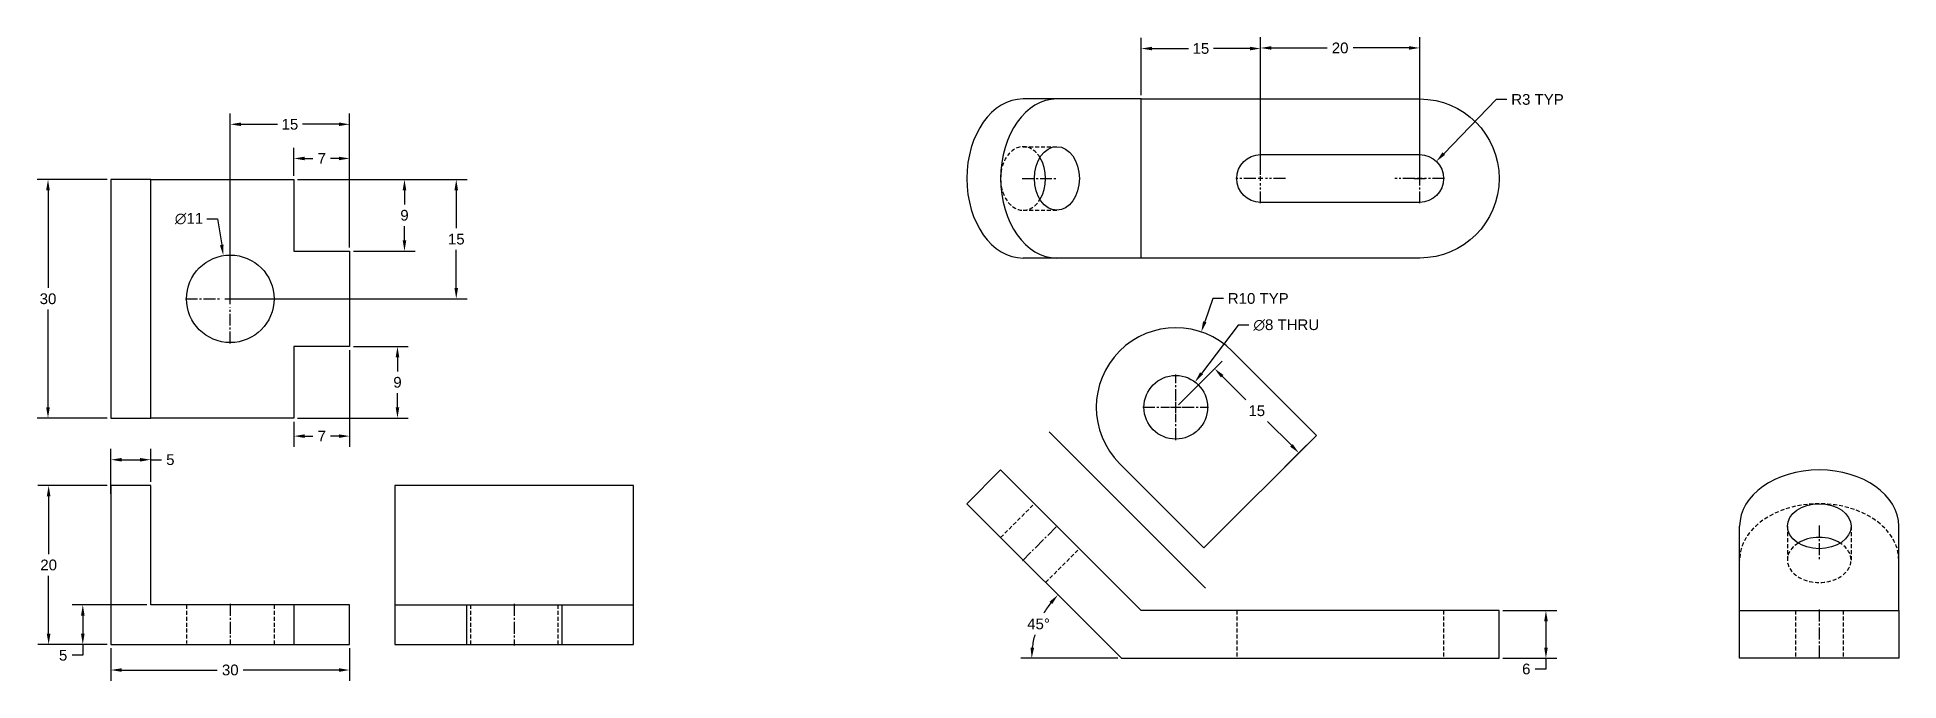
# Model space of a CAD drawing. Header units: inches. Extents: x -9 to 225, y -5 to 76.
import ezdxf

# ---------------------------------------------------------------- set-up
doc = ezdxf.new("R2010")
doc.units = ezdxf.units.IN
doc.header["$LTSCALE"] = 2
doc.header["$MEASUREMENT"] = 0
doc.header["$PDMODE"] = 2
doc.linetypes.add('CENTER2', pattern=[1.125, 0.75, -0.125, 0.125, -0.125])
doc.linetypes.add('HIDDEN', pattern=[0.375, 0.25, -0.125])
doc.layers.add('dims', color=7, linetype='Continuous')
doc.layers.add('hiddeln', color=7, linetype='HIDDEN')
doc.styles.get("Standard").update_dxf_attribs({"font": 'arial.ttf'})
doc.dimstyles.get("Standard").update_dxf_attribs({"dimscale": 7.5, "dimtxt": 0.18, "dimasz": 0.18, "dimexe": 0.18, "dimexo": 0.0625, "dimgap": 0.09, "dimtad": 0, "dimtih": 1, "dimtoh": 1, "dimdec": 0, "dimzin": 0, "dimdsep": 46, "dimtxsty": 'Standard', "dimcen": 0.09, "dimadec": 0, "dimazin": 0, "dimtfac": 1, "dimtdec": 0, "dimtofl": 0, "dimtmove": 0, "dimatfit": 3, "dimfxl": 1, "dimtolj": 1, "dimtzin": 0, "dimarcsym": 0})

# ---------------------------------------------------------------- blocks, each defined once
blk = doc.blocks.new('*U3')
at = {"layer": 'hiddeln', "color": 0, "linetype": 'CENTER2', "transparency": 16777216}
blk.add_line((0, 2.62), (0, -2.62), dxfattribs=at)
blk = doc.blocks.new('*U4')
at = {"layer": 'hiddeln', "color": 0, "linetype": 'CENTER2', "transparency": 16777216}
for p, q in [((0, 1.1), (0, 5.62)), ((-5.62, 0), (-1.1, 0)), ((1.1, 0), (5.62, 0)), ((0, -5.62), (0, -1.1))]:
    blk.add_line(p, q, dxfattribs=at)
at = {"layer": 'hiddeln', "color": 0, "linetype": 'Continuous', "transparency": 16777216}
for p, q in [((-0.55, 0), (0.55, 0)), ((0, -0.55), (0, 0.55))]:
    blk.add_line(p, q, dxfattribs=at)
blk = doc.blocks.new('*U5')
at = {"layer": 'hiddeln', "color": 0, "linetype": 'CENTER2', "transparency": 16777216}
blk.add_line((0, 2.59), (0, -2.59), dxfattribs=at)
blk = doc.blocks.new('*U8')
at = {"layer": 'hiddeln', "color": 0, "linetype": 'CENTER2', "transparency": 16777216}
blk.add_line((-2.21, -2.21), (2.21, 2.21), dxfattribs=at)
blk = doc.blocks.new('*U13')
at = {"color": 0, "linetype": 'CENTER2', "transparency": 16777216}
blk.add_line((-2.24, 0), (2.24, 0), dxfattribs=at)
blk = doc.blocks.new('*U14')
at = {"color": 0, "linetype": 'CENTER2', "transparency": 16777216}
blk.add_line((0, 2.24), (0, -2.24), dxfattribs=at)
blk = doc.blocks.new('*U15')
at = {"color": 0, "linetype": 'CENTER2', "transparency": 16777216}
blk.add_line((0, 3.12), (0, -3.12), dxfattribs=at)
blk = doc.blocks.new('*U16')
at = {"color": 0, "linetype": 'CENTER2', "transparency": 16777216}
for p, q in [((0, 0.8), (0, 4.12)), ((-4.12, 0), (-0.8, 0)), ((0.8, 0), (4.12, 0)), ((0, -4.12), (0, -0.8))]:
    blk.add_line(p, q, dxfattribs=at)
at = {"color": 0, "linetype": 'Continuous', "transparency": 16777216}
for p, q in [((-0.4, 0), (0.4, 0)), ((0, -0.4), (0, 0.4))]:
    blk.add_line(p, q, dxfattribs=at)
blk = doc.blocks.new('*U17')
at = {"color": 0, "linetype": 'CENTER2', "transparency": 16777216}
for p, q in [((0, 0.6), (0, 3.12)), ((-3.12, 0), (-0.6, 0)), ((0.6, 0), (3.12, 0)), ((0, -3.12), (0, -0.6))]:
    blk.add_line(p, q, dxfattribs=at)
at = {"color": 0, "linetype": 'Continuous', "transparency": 16777216}
for p, q in [((-0.3, 0), (0.3, 0)), ((0, -0.3), (0, 0.3))]:
    blk.add_line(p, q, dxfattribs=at)
blk = doc.blocks.new('*U18')
at = {"color": 0, "linetype": 'CENTER2', "transparency": 16777216}
for p, q in [((0, 0.6), (0, 3.12)), ((-3.12, 0), (-0.6, 0)), ((0.6, 0), (3.12, 0)), ((0, -3.12), (0, -0.6))]:
    blk.add_line(p, q, dxfattribs=at)
at = {"color": 0, "linetype": 'Continuous', "transparency": 16777216}
for p, q in [((-0.3, 0), (0.3, 0)), ((0, -0.3), (0, 0.3))]:
    blk.add_line(p, q, dxfattribs=at)
blk = doc.blocks.new('*D19')
at = {"layer": 'Defpoints', "color": 0, "transparency": 16777216}
for p in [(0, 58.47), (-7.91, 28.47), (0, 28.47)]:
    blk.add_point(p, dxfattribs=at)
at = {"layer": 'dims', "color": 0, "lineweight": -2, "transparency": 16777216}
for p, q in [((-0.47, 58.47), (-9.26, 58.47)), ((-7.91, 57.12), (-7.91, 44.84)), ((-7.91, 29.82), (-7.91, 42.11)), ((-0.47, 28.47), (-9.26, 28.47))]:
    blk.add_line(p, q, dxfattribs=at)
at = {"layer": 'dims', "color": 0, "transparency": 16777216}
for points in [[(-8.14, 57.12), (-7.69, 57.12), (-7.91, 58.47)], [(-8.14, 29.82), (-7.69, 29.82), (-7.91, 28.47)]]:
    blk.add_solid(points, dxfattribs=at)
at = {"layer": 'dims', "color": 0, "transparency": 16777216, "insert": (-7.91, 43.47), "char_height": 1.35, "attachment_point": 5}
blk.add_mtext('\\A1;30', dxfattribs=at)
blk = doc.blocks.new('*D20')
at = {"layer": 'Defpoints', "color": 0, "transparency": 16777216}
for p in [(5, 23.24), (5, 20), (0, 18.49)]:
    blk.add_point(p, dxfattribs=at)
at = {"layer": 'dims', "color": 0, "lineweight": -2, "transparency": 16777216}
for p, q in [((0, 18.96), (0, 24.59)), ((5, 20.47), (5, 24.59)), ((1.35, 23.24), (3.65, 23.24)), ((5, 23.24), (6.35, 23.24))]:
    blk.add_line(p, q, dxfattribs=at)
at = {"layer": 'dims', "color": 0, "transparency": 16777216}
for points in [[(1.35, 23.46), (1.35, 23.01), (0, 23.24)], [(3.65, 23.46), (3.65, 23.01), (5, 23.24)]]:
    blk.add_solid(points, dxfattribs=at)
at = {"layer": 'dims', "color": 0, "transparency": 16777216, "insert": (7.47, 23.24), "char_height": 1.35, "attachment_point": 5}
blk.add_mtext('\\A1;5', dxfattribs=at)
blk = doc.blocks.new('*D22')
at = {"layer": 'Defpoints', "color": 0, "transparency": 16777216}
for p in [(0, 20), (0, 0), (-7.83, 0)]:
    blk.add_point(p, dxfattribs=at)
at = {"layer": 'dims', "color": 0, "lineweight": -2, "transparency": 16777216}
for p, q in [((-0.47, 20), (-9.18, 20)), ((-7.83, 18.65), (-7.83, 11.36)), ((-7.83, 1.35), (-7.83, 8.64)), ((-0.47, 0), (-9.18, 0))]:
    blk.add_line(p, q, dxfattribs=at)
at = {"layer": 'dims', "color": 0, "transparency": 16777216}
for points in [[(-8.06, 18.65), (-7.61, 18.65), (-7.83, 20)], [(-8.06, 1.35), (-7.61, 1.35), (-7.83, 0)]]:
    blk.add_solid(points, dxfattribs=at)
at = {"layer": 'dims', "color": 0, "transparency": 16777216, "insert": (-7.83, 10), "char_height": 1.35, "attachment_point": 5}
blk.add_mtext('\\A1;20', dxfattribs=at)
blk = doc.blocks.new('*D23')
at = {"layer": 'Defpoints', "color": 0, "transparency": 16777216}
for p in [(5, 5), (0, 0), (-3.54, 0)]:
    blk.add_point(p, dxfattribs=at)
at = {"layer": 'dims', "color": 0, "lineweight": -2, "transparency": 16777216}
for p, q in [((4.53, 5), (-4.89, 5)), ((-3.54, 3.65), (-3.54, 1.35)), ((-0.47, 0), (-4.89, 0)), ((-3.54, -1.35), (-4.89, -1.35)), ((-3.54, 0), (-3.54, -1.35))]:
    blk.add_line(p, q, dxfattribs=at)
at = {"layer": 'dims', "color": 0, "transparency": 16777216}
for points in [[(-3.76, 3.65), (-3.31, 3.65), (-3.54, 5)], [(-3.76, 1.35), (-3.31, 1.35), (-3.54, 0)]]:
    blk.add_solid(points, dxfattribs=at)
at = {"layer": 'dims', "color": 0, "transparency": 16777216, "insert": (-6.01, -1.35), "char_height": 1.35, "attachment_point": 5}
blk.add_mtext('\\A1;5', dxfattribs=at)
blk = doc.blocks.new('*D24')
at = {"layer": 'Defpoints', "color": 0, "transparency": 16777216}
for p in [(14.14, 48.9), (15.86, 38.04)]:
    blk.add_point(p, dxfattribs=at)
at = {"layer": 'dims', "color": 0, "lineweight": -2, "transparency": 16777216}
for p, q in [((12.05, 53.54), (13.4, 53.54)), ((13.4, 53.54), (13.93, 50.24)), ((14.32, 43.47), (15.67, 43.47)), ((15, 42.8), (15, 44.15))]:
    blk.add_line(p, q, dxfattribs=at)
at = {"layer": 'dims', "color": 0, "transparency": 16777216}
blk.add_solid([(14.15, 50.27), (13.7, 50.2), (14.14, 48.9)], dxfattribs=at)
at = {"layer": 'dims', "color": 0, "transparency": 16777216, "insert": (9.81, 53.54), "char_height": 1.35, "attachment_point": 5}
blk.add_mtext('\\A1;∅11', dxfattribs=at)
blk = doc.blocks.new('*D25')
at = {"layer": 'Defpoints', "color": 0, "transparency": 16777216}
for p in [(30, 65.41), (30, 49.47), (15, 43.47)]:
    blk.add_point(p, dxfattribs=at)
at = {"layer": 'dims', "color": 0, "lineweight": -2, "transparency": 16777216}
for p, q in [((15, 43.94), (15, 66.76)), ((30, 49.94), (30, 66.76)), ((16.35, 65.41), (20.92, 65.41)), ((28.65, 65.41), (24.08, 65.41))]:
    blk.add_line(p, q, dxfattribs=at)
at = {"layer": 'dims', "color": 0, "transparency": 16777216}
for points in [[(16.35, 65.64), (16.35, 65.19), (15, 65.41)], [(28.65, 65.64), (28.65, 65.19), (30, 65.41)]]:
    blk.add_solid(points, dxfattribs=at)
at = {"layer": 'dims', "color": 0, "transparency": 16777216, "insert": (22.5, 65.41), "char_height": 1.35, "attachment_point": 5}
blk.add_mtext('\\A1;15', dxfattribs=at)
blk = doc.blocks.new('*D26')
at = {"layer": 'Defpoints', "color": 0, "transparency": 16777216}
for p in [(30, 61.12), (23, 58.47), (30, 49.47)]:
    blk.add_point(p, dxfattribs=at)
at = {"layer": 'dims', "color": 0, "lineweight": -2, "transparency": 16777216}
for p, q in [((23, 58.94), (23, 62.47)), ((24.35, 61.12), (25.39, 61.12)), ((28.65, 61.12), (27.61, 61.12)), ((30, 49.94), (30, 62.47))]:
    blk.add_line(p, q, dxfattribs=at)
at = {"layer": 'dims', "color": 0, "transparency": 16777216}
for points in [[(24.35, 61.34), (24.35, 60.89), (23, 61.12)], [(28.65, 61.34), (28.65, 60.89), (30, 61.12)]]:
    blk.add_solid(points, dxfattribs=at)
at = {"layer": 'dims', "color": 0, "transparency": 16777216, "insert": (26.5, 61.12), "char_height": 1.35, "attachment_point": 5}
blk.add_mtext('\\A1;7', dxfattribs=at)
blk = doc.blocks.new('*D27')
at = {"layer": 'Defpoints', "color": 0, "transparency": 16777216}
for p in [(23, 58.47), (30, 49.47), (36.9, 49.47)]:
    blk.add_point(p, dxfattribs=at)
at = {"layer": 'dims', "color": 0, "lineweight": -2, "transparency": 16777216}
for p, q in [((23.47, 58.47), (38.25, 58.47)), ((36.9, 57.12), (36.9, 55.34)), ((36.9, 50.82), (36.9, 52.61)), ((30.47, 49.47), (38.25, 49.47))]:
    blk.add_line(p, q, dxfattribs=at)
at = {"layer": 'dims', "color": 0, "transparency": 16777216}
for points in [[(36.67, 57.12), (37.12, 57.12), (36.9, 58.47)], [(36.67, 50.82), (37.12, 50.82), (36.9, 49.47)]]:
    blk.add_solid(points, dxfattribs=at)
at = {"layer": 'dims', "color": 0, "transparency": 16777216, "insert": (36.9, 53.97), "char_height": 1.35, "attachment_point": 5}
blk.add_mtext('\\A1;9', dxfattribs=at)
blk = doc.blocks.new('*D28')
at = {"layer": 'Defpoints', "color": 0, "transparency": 16777216}
for p in [(23, 58.47), (43.41, 58.47), (15, 43.47)]:
    blk.add_point(p, dxfattribs=at)
at = {"layer": 'dims', "color": 0, "lineweight": -2, "transparency": 16777216}
for p, q in [((23.47, 58.47), (44.76, 58.47)), ((43.41, 57.12), (43.41, 52.34)), ((43.41, 44.82), (43.41, 49.61)), ((15.47, 43.47), (44.76, 43.47))]:
    blk.add_line(p, q, dxfattribs=at)
at = {"layer": 'dims', "color": 0, "transparency": 16777216}
for points in [[(43.18, 57.12), (43.63, 57.12), (43.41, 58.47)], [(43.18, 44.82), (43.63, 44.82), (43.41, 43.47)]]:
    blk.add_solid(points, dxfattribs=at)
at = {"layer": 'dims', "color": 0, "transparency": 16777216, "insert": (43.41, 50.97), "char_height": 1.35, "attachment_point": 5}
blk.add_mtext('\\A1;15', dxfattribs=at)
blk = doc.blocks.new('*D29')
at = {"layer": 'Defpoints', "color": 0, "transparency": 16777216}
for p in [(0, 0), (30, 0), (30, -3.2)]:
    blk.add_point(p, dxfattribs=at)
at = {"layer": 'dims', "color": 0, "lineweight": -2, "transparency": 16777216}
for p, q in [((0, -0.47), (0, -4.55)), ((30, -0.47), (30, -4.55)), ((1.35, -3.2), (13.36, -3.2)), ((28.65, -3.2), (16.64, -3.2))]:
    blk.add_line(p, q, dxfattribs=at)
at = {"layer": 'dims', "color": 0, "transparency": 16777216}
for points in [[(1.35, -2.98), (1.35, -3.43), (0, -3.2)], [(28.65, -2.98), (28.65, -3.43), (30, -3.2)]]:
    blk.add_solid(points, dxfattribs=at)
at = {"layer": 'dims', "color": 0, "transparency": 16777216, "insert": (15, -3.2), "char_height": 1.35, "attachment_point": 5}
blk.add_mtext('\\A1;30', dxfattribs=at)
blk = doc.blocks.new('*D30')
at = {"layer": 'Defpoints', "color": 0, "transparency": 16777216}
for p in [(30, 37.47), (23, 28.47), (30, 26.21)]:
    blk.add_point(p, dxfattribs=at)
at = {"layer": 'dims', "color": 0, "lineweight": -2, "transparency": 16777216}
for p, q in [((30, 37), (30, 24.86)), ((23, 28), (23, 24.86)), ((24.35, 26.21), (25.39, 26.21)), ((28.65, 26.21), (27.61, 26.21))]:
    blk.add_line(p, q, dxfattribs=at)
at = {"layer": 'dims', "color": 0, "transparency": 16777216}
for points in [[(24.35, 26.43), (24.35, 25.98), (23, 26.21)], [(28.65, 26.43), (28.65, 25.98), (30, 26.21)]]:
    blk.add_solid(points, dxfattribs=at)
at = {"layer": 'dims', "color": 0, "transparency": 16777216, "insert": (26.5, 26.21), "char_height": 1.35, "attachment_point": 5}
blk.add_mtext('\\A1;7', dxfattribs=at)
blk = doc.blocks.new('*D31')
at = {"layer": 'Defpoints', "color": 0, "transparency": 16777216}
for p in [(30, 37.47), (36.02, 37.47), (23, 28.47)]:
    blk.add_point(p, dxfattribs=at)
at = {"layer": 'dims', "color": 0, "lineweight": -2, "transparency": 16777216}
for p, q in [((30.47, 37.47), (37.37, 37.47)), ((36.02, 36.12), (36.02, 34.34)), ((36.02, 29.82), (36.02, 31.61)), ((23.47, 28.47), (37.37, 28.47))]:
    blk.add_line(p, q, dxfattribs=at)
at = {"layer": 'dims', "color": 0, "transparency": 16777216}
for points in [[(35.79, 36.12), (36.24, 36.12), (36.02, 37.47)], [(35.79, 29.82), (36.24, 29.82), (36.02, 28.47)]]:
    blk.add_solid(points, dxfattribs=at)
at = {"layer": 'dims', "color": 0, "transparency": 16777216, "insert": (36.02, 32.97), "char_height": 1.35, "attachment_point": 5}
blk.add_mtext('\\A1;9', dxfattribs=at)
blk = doc.blocks.new('*D32')
at = {"layer": 'Defpoints', "color": 0, "transparency": 16777216}
for p in [(137.06, 39.3), (133.85, 29.83)]:
    blk.add_point(p, dxfattribs=at)
at = {"layer": 'dims', "color": 0, "lineweight": -2, "transparency": 16777216}
for p, q in [((138.49, 43.51), (137.49, 40.58)), ((139.84, 43.51), (138.49, 43.51)), ((133.85, 29.15), (133.85, 30.5)), ((133.18, 29.83), (134.53, 29.83))]:
    blk.add_line(p, q, dxfattribs=at)
at = {"layer": 'dims', "color": 0, "transparency": 16777216}
blk.add_solid([(137.28, 40.65), (137.71, 40.51), (137.06, 39.3)], dxfattribs=at)
at = {"layer": 'dims', "color": 0, "transparency": 16777216, "insert": (144.22, 43.51), "char_height": 1.35, "attachment_point": 5}
blk.add_mtext('\\A1;R10 TYP', dxfattribs=at)
blk = doc.blocks.new('*D33')
at = {"layer": 'Defpoints', "color": 0, "transparency": 16777216}
for p in [(136.27, 33.02), (131.44, 26.64)]:
    blk.add_point(p, dxfattribs=at)
at = {"layer": 'dims', "color": 0, "lineweight": -2, "transparency": 16777216}
for p, q in [((141.69, 40.17), (137.08, 34.09)), ((143.04, 40.17), (141.69, 40.17)), ((133.85, 29.15), (133.85, 30.5)), ((133.18, 29.83), (134.53, 29.83))]:
    blk.add_line(p, q, dxfattribs=at)
at = {"layer": 'dims', "color": 0, "transparency": 16777216}
blk.add_solid([(136.9, 34.23), (137.26, 33.96), (136.27, 33.02)], dxfattribs=at)
at = {"layer": 'dims', "color": 0, "transparency": 16777216, "insert": (147.74, 40.17), "char_height": 1.35, "attachment_point": 5}
blk.add_mtext('\\A1;∅8 THRU', dxfattribs=at)
blk = doc.blocks.new('*D34')
at = {"layer": 'Defpoints', "color": 0, "transparency": 16777216}
for p in [(133.85, 29.83), (149.33, 24.09), (144.46, 19.22)]:
    blk.add_point(p, dxfattribs=at)
at = {"layer": 'dims', "color": 0, "lineweight": -2, "transparency": 16777216}
for p, q in [((134.19, 30.16), (139.68, 35.65)), ((139.68, 33.74), (142.66, 30.76)), ((148.38, 25.05), (145.39, 28.03)), ((144.79, 19.55), (150.29, 25.05))]:
    blk.add_line(p, q, dxfattribs=at)
at = {"layer": 'dims', "color": 0, "transparency": 16777216}
for points in [[(139.84, 33.9), (139.52, 33.58), (138.72, 34.7)], [(148.54, 25.21), (148.22, 24.89), (149.33, 24.09)]]:
    blk.add_solid(points, dxfattribs=at)
at = {"layer": 'dims', "color": 0, "transparency": 16777216, "insert": (144.03, 29.39), "char_height": 1.35, "attachment_point": 5}
blk.add_mtext('\\A1;15', dxfattribs=at)
blk = doc.blocks.new('*D39')
at = {"layer": 'Defpoints', "color": 0, "transparency": 16777216}
for p in [(164.51, 75.01), (144.51, 58.6), (164.51, 58.6)]:
    blk.add_point(p, dxfattribs=at)
at = {"layer": 'dims', "color": 0, "lineweight": -2, "transparency": 16777216}
for p, q in [((144.51, 59.07), (144.51, 76.36)), ((145.86, 75.01), (152.86, 75.01)), ((163.16, 75.01), (156.16, 75.01)), ((164.51, 59.07), (164.51, 76.36))]:
    blk.add_line(p, q, dxfattribs=at)
at = {"layer": 'dims', "color": 0, "transparency": 16777216}
for points in [[(145.86, 75.24), (145.86, 74.79), (144.51, 75.01)], [(163.16, 75.24), (163.16, 74.79), (164.51, 75.01)]]:
    blk.add_solid(points, dxfattribs=at)
at = {"layer": 'dims', "color": 0, "transparency": 16777216, "insert": (154.51, 75.01), "char_height": 1.35, "attachment_point": 5}
blk.add_mtext('\\A1;20', dxfattribs=at)
blk = doc.blocks.new('*D40')
at = {"layer": 'Defpoints', "color": 0, "transparency": 16777216}
for p in [(129.51, 74.94), (129.51, 68.6), (144.51, 58.6)]:
    blk.add_point(p, dxfattribs=at)
at = {"layer": 'dims', "color": 0, "lineweight": -2, "transparency": 16777216}
for p, q in [((129.51, 69.07), (129.51, 76.29)), ((130.86, 74.94), (135.43, 74.94)), ((143.16, 74.94), (138.59, 74.94)), ((144.51, 59.07), (144.51, 76.29))]:
    blk.add_line(p, q, dxfattribs=at)
at = {"layer": 'dims', "color": 0, "transparency": 16777216}
for points in [[(130.86, 75.16), (130.86, 74.71), (129.51, 74.94)], [(143.16, 75.16), (143.16, 74.71), (144.51, 74.94)]]:
    blk.add_solid(points, dxfattribs=at)
at = {"layer": 'dims', "color": 0, "transparency": 16777216, "insert": (137.01, 74.94), "char_height": 1.35, "attachment_point": 5}
blk.add_mtext('\\A1;15', dxfattribs=at)
blk = doc.blocks.new('*D41')
at = {"layer": 'Defpoints', "color": 0, "transparency": 16777216}
for p in [(164.51, 58.6), (166.6, 60.75)]:
    blk.add_point(p, dxfattribs=at)
at = {"layer": 'dims', "color": 0, "lineweight": -2, "transparency": 16777216}
for p, q in [((174.11, 68.53), (167.53, 61.72)), ((175.46, 68.53), (174.11, 68.53)), ((163.83, 58.6), (165.18, 58.6)), ((164.51, 57.92), (164.51, 59.27))]:
    blk.add_line(p, q, dxfattribs=at)
at = {"layer": 'dims', "color": 0, "transparency": 16777216}
blk.add_solid([(167.37, 61.88), (167.7, 61.57), (166.6, 60.75)], dxfattribs=at)
at = {"layer": 'dims', "color": 0, "transparency": 16777216, "insert": (179.32, 68.53), "char_height": 1.35, "attachment_point": 5}
blk.add_mtext('\\A1;R3 TYP', dxfattribs=at)
blk = doc.blocks.new('*D42')
at = {"layer": 'Defpoints', "color": 0, "transparency": 16777216}
for p in [(174.51, 4.27), (174.51, -1.73), (180.38, -1.73)]:
    blk.add_point(p, dxfattribs=at)
at = {"layer": 'dims', "color": 0, "lineweight": -2, "transparency": 16777216}
for p, q in [((174.98, 4.27), (181.73, 4.27)), ((180.38, 2.92), (180.38, -0.38)), ((174.98, -1.73), (181.73, -1.73)), ((180.38, -1.73), (180.38, -3.08)), ((180.38, -3.08), (179.03, -3.08))]:
    blk.add_line(p, q, dxfattribs=at)
at = {"layer": 'dims', "color": 0, "transparency": 16777216}
for points in [[(180.16, 2.92), (180.61, 2.92), (180.38, 4.27)], [(180.16, -0.38), (180.61, -0.38), (180.38, -1.73)]]:
    blk.add_solid(points, dxfattribs=at)
at = {"layer": 'dims', "color": 0, "transparency": 16777216, "insert": (177.91, -3.08), "char_height": 1.35, "attachment_point": 5}
blk.add_mtext('\\A1;6', dxfattribs=at)
blk = doc.blocks.new('*D43')
at = {"layer": 'Defpoints', "color": 0, "transparency": 16777216}
for p in [(107.59, 17.7), (117.25, 3.91), (127.02, -1.73), (127.02, -1.73), (174.51, -1.73)]:
    blk.add_point(p, dxfattribs=at)
at = {"layer": 'dims', "color": 0, "lineweight": -2, "transparency": 16777216}
blk.add_line((126.56, -1.73), (114.39, -1.73), dxfattribs=at)
for start, end in [(141.857, 149.7808), (164.8078, 173.143)]:
    blk.add_arc((127.02, -1.73), 11.29, start, end, dxfattribs=at)
at = {"layer": 'dims', "color": 0, "transparency": 16777216}
for points in [[(117.98, 5.39), (118.32, 5.09), (119.04, 6.25)], [(116.04, -0.4), (115.59, -0.37), (115.74, -1.73)]]:
    blk.add_solid(points, dxfattribs=at)
at = {"layer": 'dims', "color": 0, "transparency": 16777216, "insert": (116.6, 2.59), "char_height": 1.35, "attachment_point": 5}
blk.add_mtext('\\A1;45°', dxfattribs=at)

msp = doc.modelspace()

# ---------------------------------------------------------------- linework, layer by layer
for p, q in [((118.9, 68.6), (114.66, 68.6)), ((129.51, 68.6), (118.9, 68.6)), ((129.51, 48.6), (129.51, 68.6)), ((5, 58.47), (23, 58.47)), ((23, 58.47), (23, 49.47)), ((23, 49.47), (30, 49.47)), ((30, 49.47), (30, 37.47)), ((118.9, 48.6), (114.66, 48.6)), ((129.51, 48.6), (118.9, 48.6)), ((30, 37.47), (23, 37.47)), ((23, 37.47), (23, 28.47)), ((23, 28.47), (5, 28.47)), ((137.59, 7.07), (117.93, 26.73)), ((111.83, 21.95), (107.59, 17.7)), ((129.51, 4.27), (111.83, 21.95)), ((5, 20), (0, 20)), ((0, 20), (0, 0)), ((5, 5), (5, 20)), ((107.59, 17.7), (127.02, -1.73)), ((204.73, 4.27), (204.73, 14.88)), ((224.73, 4.27), (224.73, 14.88)), ((30, 5), (5, 5)), ((23, 5), (23, 0)), ((30, 0), (30, 5)), ((35.69, 5), (65.69, 5)), ((44.69, 5), (44.69, 0)), ((56.69, 5), (56.69, 0)), ((174.51, 4.27), (129.51, 4.27)), ((174.51, -1.73), (174.51, 4.27)), ((0, 0), (30, 0)), ((127.02, -1.73), (174.51, -1.73))]:
    msp.add_line(p, q)
for points in [[(129.51, 68.6), (164.51, 68.6, -1), (164.51, 48.6), (129.51, 48.6)], [(144.51, 61.6), (164.51, 61.6, -1), (164.51, 55.6), (144.51, 55.6, -1), (144.51, 61.6, -1.523064)], [(126.78, 22.76), (137.39, 12.15), (151.53, 26.29), (140.93, 36.9, 1), (126.78, 22.76, -0.39129)]]:
    msp.add_lwpolyline(points, format="xyb")
for points in [[(0, 28.47), (5, 28.47), (5, 58.47), (0, 58.47)], [(35.69, 0), (65.69, 0), (65.69, 20), (35.69, 20)], [(204.73, 4.27), (224.73, 4.27), (224.73, -1.73), (204.73, -1.73)]]:
    msp.add_lwpolyline(points, close=True)
for centre, radius in [((15, 43.47), 5.5), ((133.85, 29.83), 4)]:
    msp.add_circle(centre, radius)
for centre, major_axis, ratio, start_param, end_param in [((114.66, 58.6), (0, -10), 0.707107, 3.141593, 6.283185), ((118.9, 58.6), (0, -10), 0.707107, 3.141593, 6.283185), ((114.66, 58.6), (0, -4), 0.707107, 0.848062, 2.293531), ((214.73, 14.88), (-10, 0), 0.707107, 3.141593, 6.283185), ((214.73, 11.52), (-3.43, 0), 0.566744, 3.831092, 5.593686)]:
    msp.add_ellipse(centre, major_axis=major_axis, ratio=ratio, start_param=start_param, end_param=end_param)
for centre, major_axis in [((118.9, 58.6), (0, -4)), ((214.73, 14.88), (4, 0))]:
    msp.add_ellipse(centre, major_axis=major_axis, ratio=0.707107)
at = {"layer": 'hiddeln'}
for p, q in [((114.66, 62.6), (118.9, 62.6)), ((114.66, 54.6), (118.9, 54.6)), ((111.83, 13.46), (116.07, 17.7)), ((210.73, 14.88), (210.73, 10.63)), ((218.73, 14.88), (218.73, 10.63)), ((117.49, 7.81), (121.73, 12.05)), ((9.5, 5), (9.5, 0.13)), ((20.5, 5), (20.5, 0)), ((45.19, 5), (45.19, 0)), ((56.19, 5), (56.19, 0)), ((141.51, 4.27), (141.51, -1.73)), ((167.51, 4.27), (167.51, -1.73)), ((211.73, 4.27), (211.73, -1.73)), ((217.73, 4.27), (217.73, -1.73))]:
    msp.add_line(p, q, dxfattribs=at)
for centre, major_axis, start_param, end_param in [((114.66, 58.6), (0, -4), 2.293531, 7.131247), ((214.73, 10.63), (-10, 0), 3.141593, 6.283185), ((214.73, 10.63), (-4, 0), 5.435123, 10.27284)]:
    msp.add_ellipse(centre, major_axis=major_axis, ratio=0.707107, start_param=start_param, end_param=end_param, dxfattribs=at)

# ---------------------------------------------------------------- block references
at = {"linetype": 'CENTER2', "extrusion": (0, 0, -1)}
for name, p in [('*U17', (-144.51, 58.6)), ('*U18', (-164.51, 58.6))]:
    msp.add_blockref(name, p, dxfattribs=at)
at = {"linetype": 'CENTER2'}
for name, p in [('*U13', (116.78, 58.6)), ('*U16', (133.85, 29.83)), ('*U14', (214.73, 12.75)), ('*U15', (214.73, 1.27))]:
    msp.add_blockref(name, p, dxfattribs=at)
at = {"layer": 'hiddeln', "linetype": 'CENTER2'}
for name, p in [('*U4', (15, 43.47)), ('*U8', (116.78, 12.75)), ('*U5', (15, 2.53)), ('*U3', (50.69, 2.5))]:
    msp.add_blockref(name, p, dxfattribs=at)

# ---------------------------------------------------------------- dimensions: what is measured, and where the dimension line sits
at = {"layer": 'dims'}
for base, p1, p2, picture, middle in [((129.51, 74.94), (144.51, 58.6), (129.51, 68.6), '*D40', (137.01, 74.94)), ((164.51, 75.01), (144.51, 58.6), (164.51, 58.6), '*D39', (154.51, 75.01)), ((30, 65.41), (15, 43.47), (30, 49.47), '*D25', (22.5, 65.41)), ((30, 61.12), (23, 58.47), (30, 49.47), '*D26', (26.5, 61.12)), ((30, 26.21), (23, 28.47), (30, 37.47), '*D30', (26.5, 26.21)), ((5, 23.24), (0, 18.49), (5, 20), '*D20', (7.47, 23.24)), ((30, -3.2), (0, 0), (30, 0), '*D29', (15, -3.2))]:
    dim = msp.add_linear_dim(base=base, p1=p1, p2=p2, dimstyle='Standard', dxfattribs=at)
    dim.commit()
    dim.dimension.update_dxf_attribs({"geometry": picture, "text_midpoint": middle})
for center, mpoint, picture, middle in [((164.51, 58.6), (166.6, 60.75), '*D41', (179.32, 68.53)), ((133.85, 29.83), (137.06, 39.3), '*D32', (144.22, 43.51))]:
    dim = msp.add_radius_dim(center=center, mpoint=mpoint, text='<> TYP', dimstyle='Standard', dxfattribs=at)
    dim.commit()
    dim.dimension.update_dxf_attribs({"geometry": picture, "text_midpoint": middle, "dimtype": 164})
for base, p1, p2, picture, middle in [((-7.91, 28.47), (0, 58.47), (0, 28.47), '*D19', (-7.91, 43.47)), ((43.41, 58.47), (15, 43.47), (23, 58.47), '*D28', (43.41, 50.97)), ((36.9, 49.47), (23, 58.47), (30, 49.47), '*D27', (36.9, 53.97)), ((36.02, 37.47), (23, 28.47), (30, 37.47), '*D31', (36.02, 32.97)), ((-7.83, 0), (0, 20), (0, 0), '*D22', (-7.83, 10)), ((-3.54, 0), (5, 5), (0, 0), '*D23', (-6.01, -1.35)), ((180.38, -1.73), (174.51, 4.27), (174.51, -1.73), '*D42', (177.91, -3.08))]:
    dim = msp.add_linear_dim(base=base, p1=p1, p2=p2, angle=90, dimstyle='Standard', dxfattribs=at)
    dim.commit()
    dim.dimension.update_dxf_attribs({"geometry": picture, "text_midpoint": middle})
dim = msp.add_diameter_dim_2p(p1=(15.86, 38.04), p2=(14.14, 48.9), dimstyle='Standard', dxfattribs=at)
dim.commit()
dim.dimension.update_dxf_attribs({"geometry": '*D24', "text_midpoint": (9.81, 53.54), "dimtype": 163})
dim = msp.add_diameter_dim_2p(p1=(131.44, 26.64), p2=(136.27, 33.02), text='<> THRU', dimstyle='Standard', dxfattribs=at)
dim.commit()
dim.dimension.update_dxf_attribs({"geometry": '*D33', "text_midpoint": (147.74, 40.17), "dimtype": 163})
dim = msp.add_aligned_dim(p1=(133.85, 29.83), p2=(144.46, 19.22), distance=6.89, dimstyle='Standard', dxfattribs=at)
dim.commit()
dim.dimension.update_dxf_attribs({"geometry": '*D34', "text_midpoint": (144.03, 29.39)})
dim = msp.add_angular_dim_2l(base=(117.25, 3.91), line1=((107.59, 17.7), (127.02, -1.73)), line2=((127.02, -1.73), (174.51, -1.73)), dimstyle='Standard', dxfattribs=at)
dim.commit()
dim.dimension.update_dxf_attribs({"geometry": '*D43', "text_midpoint": (116.6, 2.59)})

doc.saveas('drawing.dxf')
